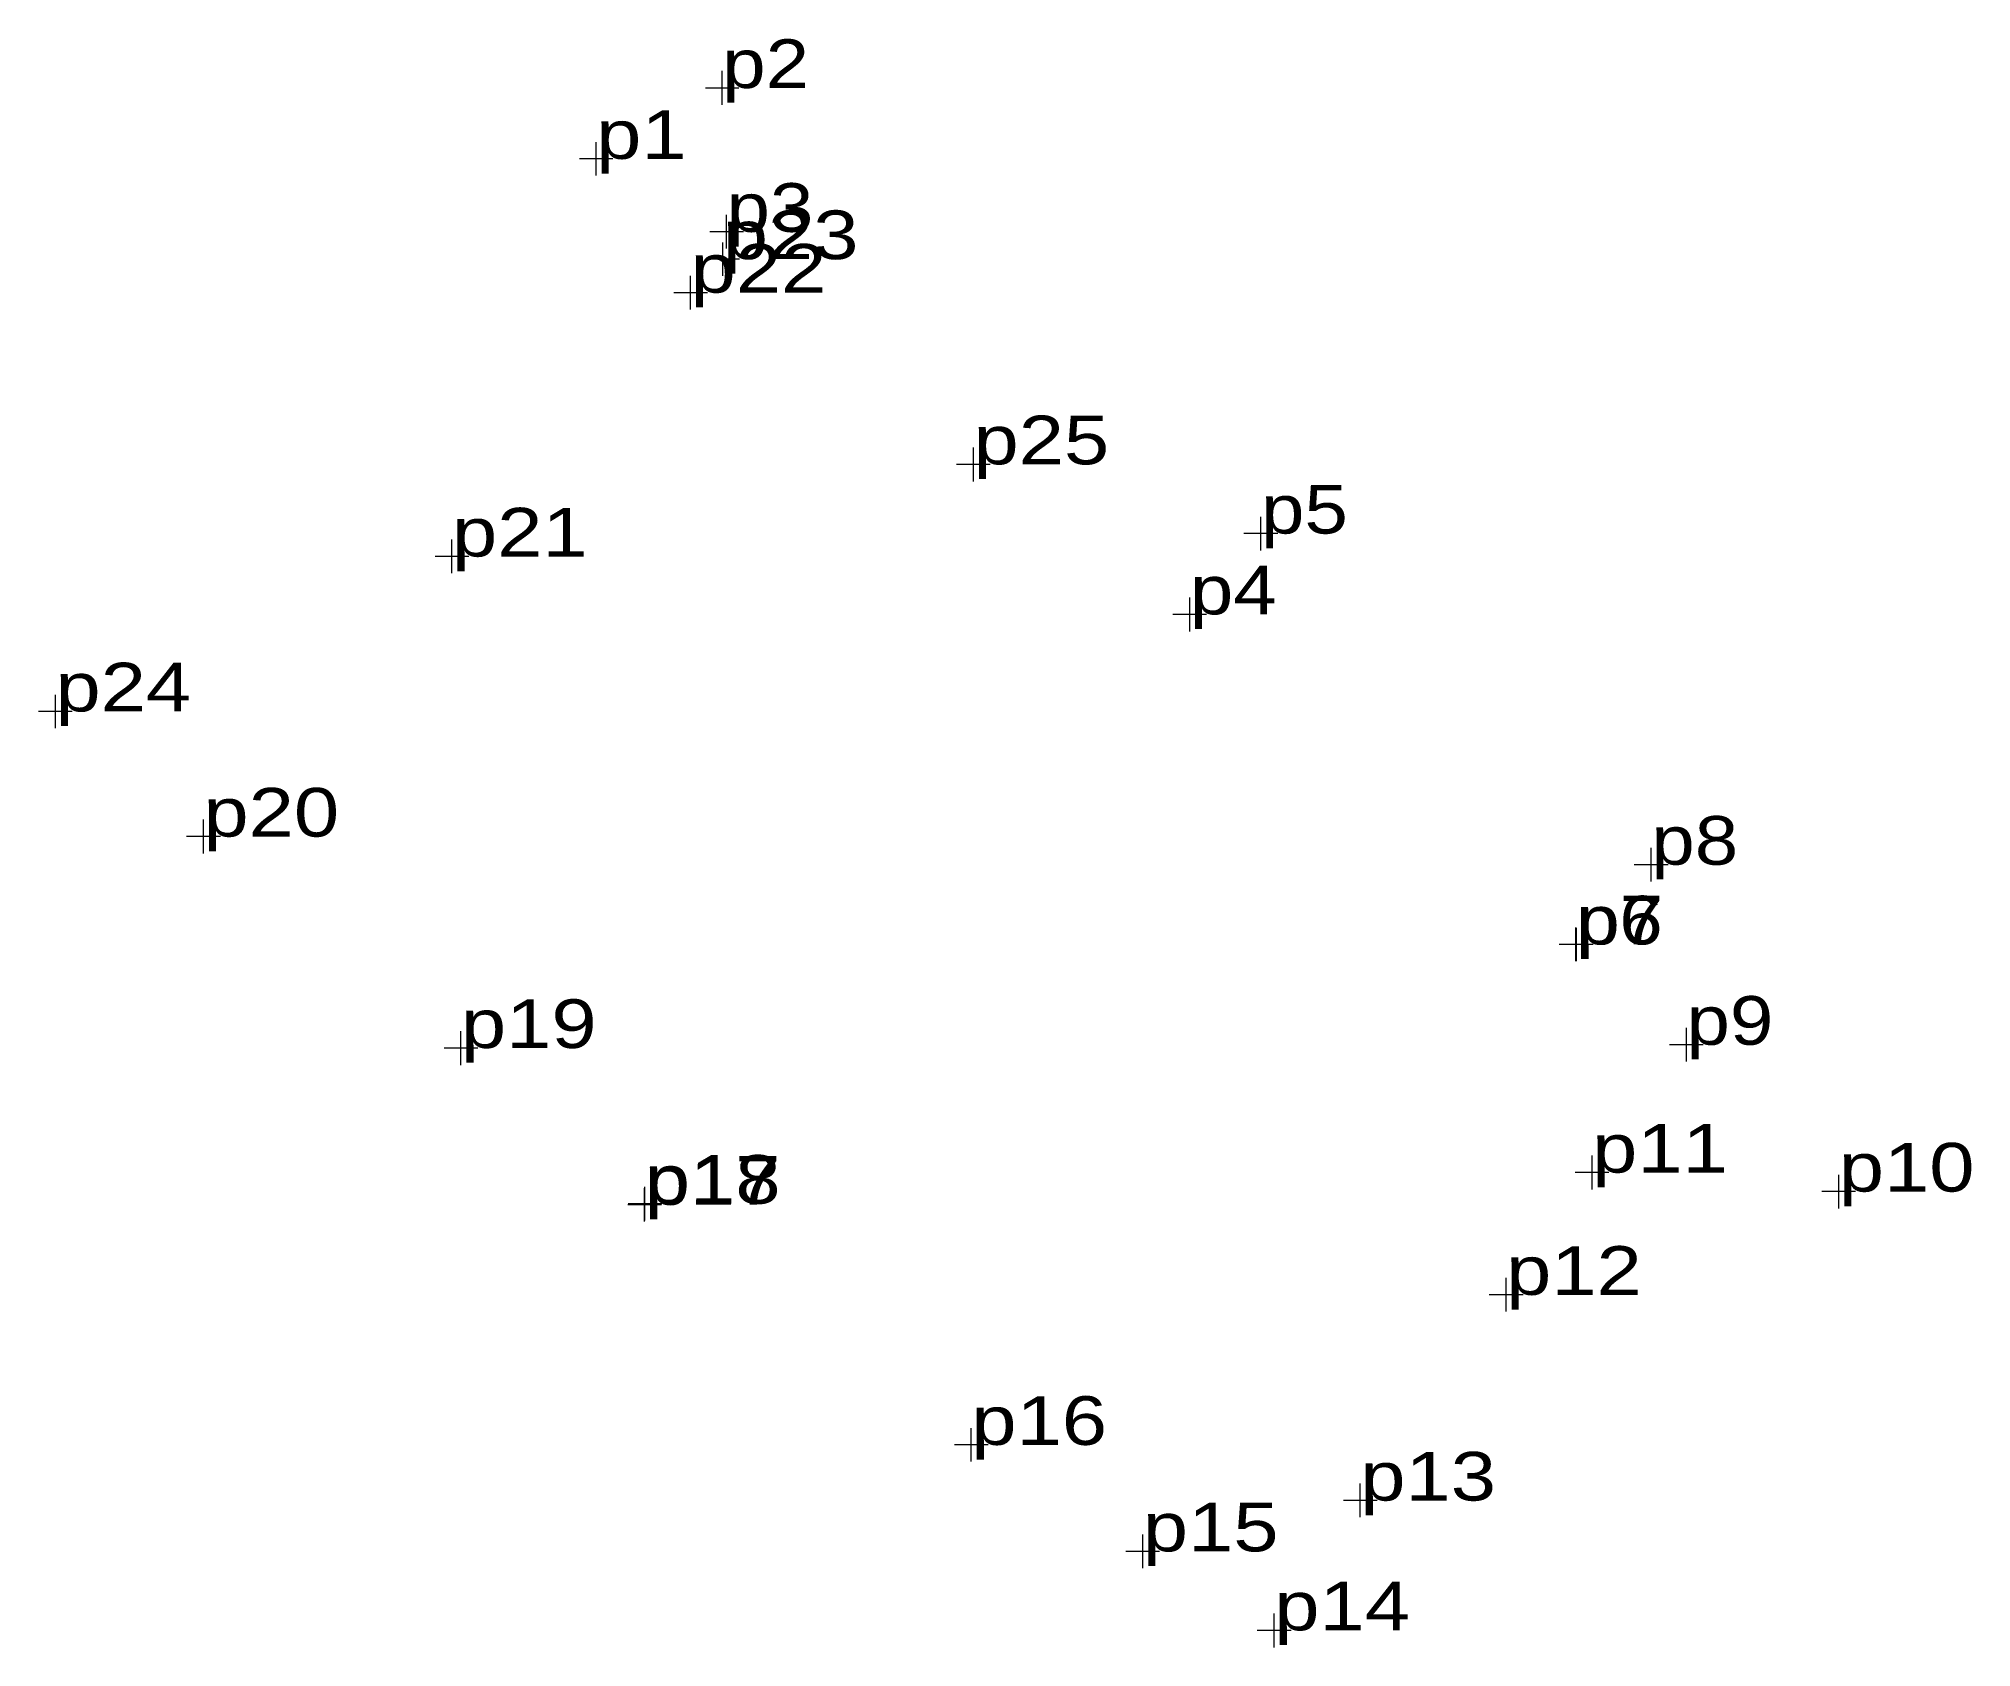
# Model space of a CAD drawing. Header units: metres. Extents: x 551860.3 to 551931.8, y 1840580.9 to 1840640.4.
import ezdxf

# ---------------------------------------------------------------- set-up
doc = ezdxf.new("R2010")
doc.units = ezdxf.units.M
doc.header["$LTSCALE"] = 0.72
doc.layers.add('12', color=7, linetype='Continuous')
doc.layers.add('7', color=7, linetype='Continuous', lineweight=13)

msp = doc.modelspace()

# ---------------------------------------------------------------- linework, layer by layer
at = {"layer": '7'}
for p, q in [((551885.61, 1840637.93), (551885.61, 1840639.18)), ((551886.23, 1840638.55), (551884.99, 1840638.55)), ((551880.95, 1840635.31), (551880.95, 1840636.55)), ((551881.57, 1840635.93), (551880.33, 1840635.93)), ((551885.77, 1840632.61), (551885.77, 1840633.86)), ((551886.4, 1840633.23), (551885.15, 1840633.23)), ((551885.63, 1840631.6), (551885.63, 1840632.84)), ((551884.44, 1840630.36), (551884.44, 1840631.6)), ((551886.25, 1840632.22), (551885, 1840632.22)), ((551885.07, 1840630.98), (551883.82, 1840630.98)), ((551894.9, 1840624), (551894.9, 1840625.25)), ((551895.52, 1840624.63), (551894.27, 1840624.63)), ((551905.53, 1840621.44), (551905.53, 1840622.69)), ((551875.62, 1840620.6), (551875.62, 1840621.85)), ((551906.15, 1840622.07), (551904.9, 1840622.07)), ((551876.25, 1840621.22), (551875, 1840621.22)), ((551902.9, 1840618.45), (551902.9, 1840619.7)), ((551903.52, 1840619.08), (551902.27, 1840619.08)), ((551860.96, 1840614.87), (551860.96, 1840616.11)), ((551861.58, 1840615.49), (551860.34, 1840615.49)), ((551867.06, 1840610.86), (551865.81, 1840610.86)), ((551866.43, 1840610.24), (551866.43, 1840611.49)), ((551919.96, 1840609.2), (551919.96, 1840610.45)), ((551920.58, 1840609.82), (551919.33, 1840609.82)), ((551917.17, 1840606.25), (551917.17, 1840607.5)), ((551917.19, 1840606.25), (551917.19, 1840607.49)), ((551917.79, 1840606.87), (551916.55, 1840606.87)), ((551917.81, 1840606.87), (551916.56, 1840606.87)), ((551875.95, 1840602.41), (551875.95, 1840603.66)), ((551921.26, 1840602.54), (551921.26, 1840603.79)), ((551876.58, 1840603.04), (551875.33, 1840603.04)), ((551921.88, 1840603.16), (551920.63, 1840603.16)), ((551917.77, 1840597.81), (551917.77, 1840599.06)), ((551918.39, 1840598.43), (551917.15, 1840598.43)), ((551926.89, 1840597.1), (551926.89, 1840598.35)), ((551883.37, 1840597.24), (551882.12, 1840597.24)), ((551883.38, 1840597.28), (551882.13, 1840597.28)), ((551882.74, 1840596.62), (551882.74, 1840597.86)), ((551882.75, 1840596.66), (551882.75, 1840597.91)), ((551927.51, 1840597.73), (551926.27, 1840597.73)), ((551914.59, 1840593.29), (551914.59, 1840594.54)), ((551915.22, 1840593.91), (551913.97, 1840593.91)), ((551894.82, 1840587.74), (551894.82, 1840588.98)), ((551895.44, 1840588.36), (551894.2, 1840588.36)), ((551909.2, 1840585.68), (551909.2, 1840586.93)), ((551909.82, 1840586.3), (551908.58, 1840586.3)), ((551901.78, 1840584.42), (551900.53, 1840584.42)), ((551901.16, 1840583.8), (551901.16, 1840585.05)), ((551906.02, 1840580.87), (551906.02, 1840582.12)), ((551906.64, 1840581.5), (551905.39, 1840581.5))]:
    msp.add_line(p, q, dxfattribs=at)

# ---------------------------------------------------------------- texts
at = {"layer": '12'}
for s, width, p in [('p2', 1.2, (551885.61, 1840638.55)), ('p1', 1.25, (551880.95, 1840635.93)), ('p3', 1.2, (551885.77, 1840633.23)), ('p23', 1.25, (551885.63, 1840632.22)), ('p22', 1.25, (551884.44, 1840630.98)), ('p25', 1.25, (551894.9, 1840624.63)), ('p5', 1.2, (551905.53, 1840622.07)), ('p21', 1.25, (551875.62, 1840621.22)), ('p4', 1.2, (551902.9, 1840619.08)), ('p24', 1.25, (551860.96, 1840615.49)), ('p20', 1.25, (551866.43, 1840610.86)), ('p8', 1.2, (551919.96, 1840609.82)), ('p6', 1.2, (551917.17, 1840606.87)), ('p7', 1.2, (551917.19, 1840606.87)), ('p19', 1.25, (551875.95, 1840603.04)), ('p9', 1.2, (551921.26, 1840603.16)), ('p11', 1.25, (551917.77, 1840598.43)), ('p10', 1.25, (551926.89, 1840597.73)), ('p17', 1.25, (551882.74, 1840597.24)), ('p18', 1.25, (551882.75, 1840597.28)), ('p12', 1.25, (551914.59, 1840593.91)), ('p16', 1.25, (551894.82, 1840588.36)), ('p13', 1.25, (551909.2, 1840586.3)), ('p15', 1.25, (551901.16, 1840584.42)), ('p14', 1.25, (551906.02, 1840581.5))]:
    msp.add_text(s, height=1.8, dxfattribs=dict(at, width=width)).set_placement(p)

doc.saveas('drawing.dxf')
